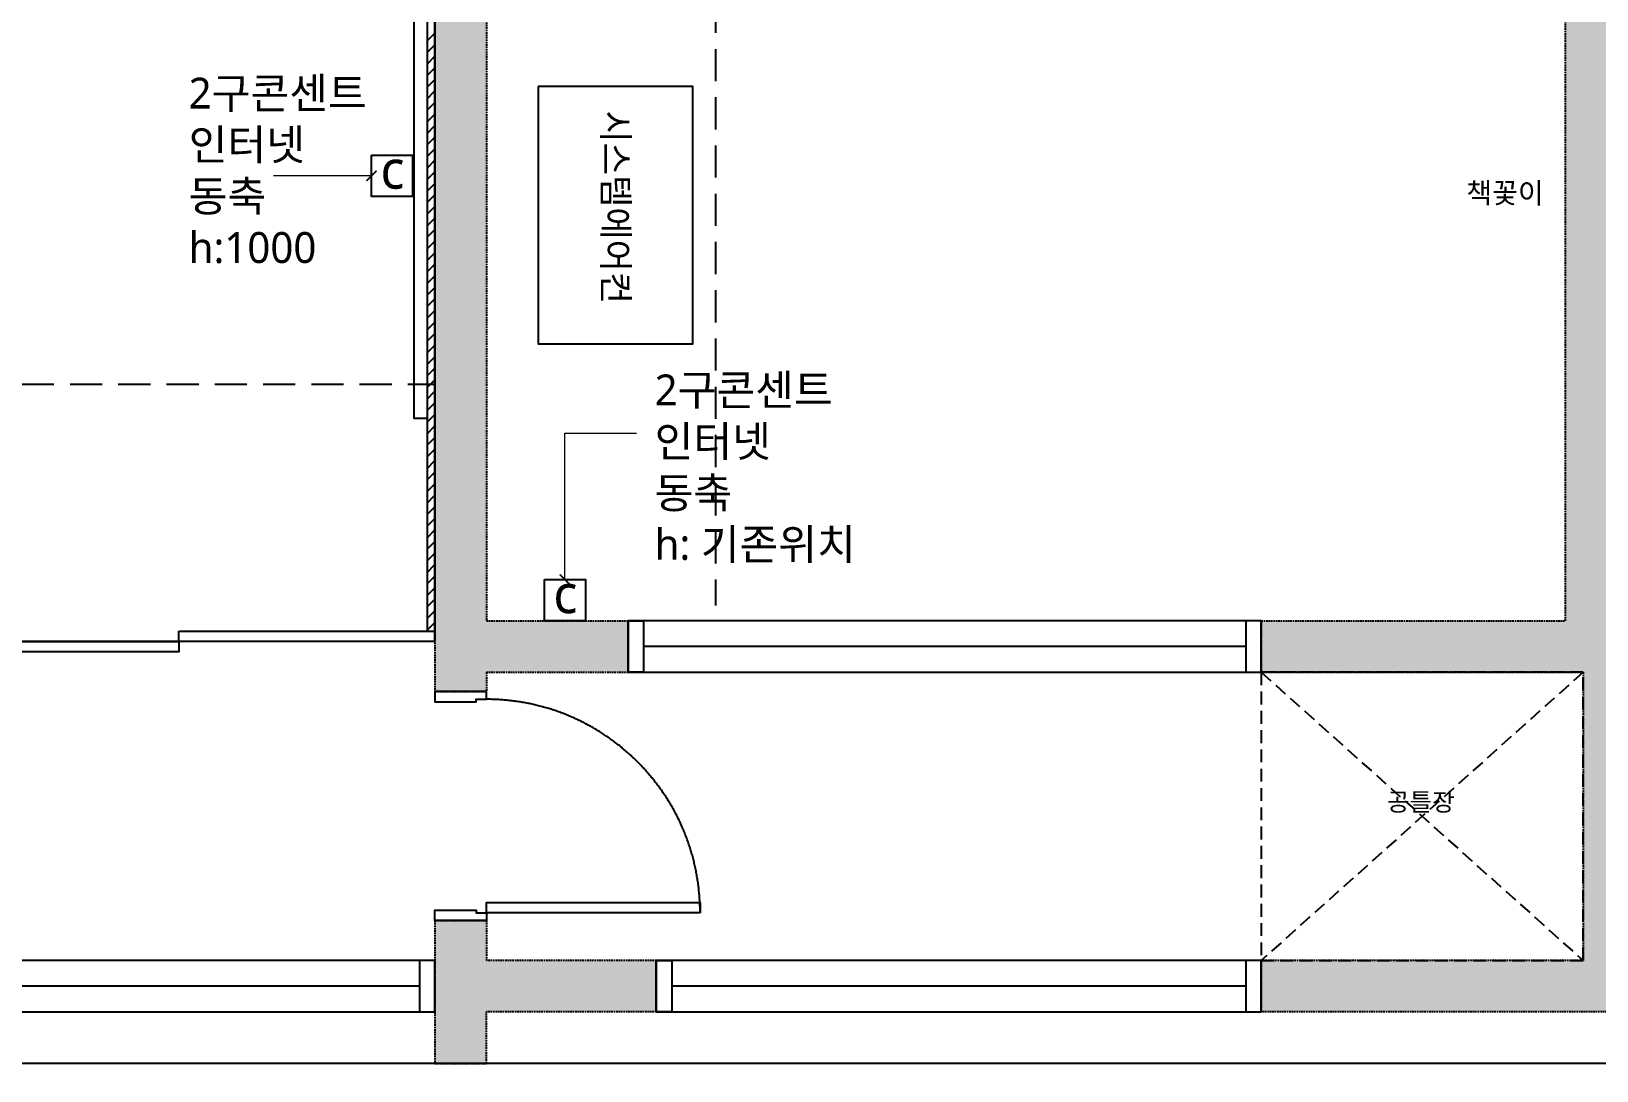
# Model space of a CAD drawing. Header units: millimetres. Extents: x 512 to 764439, y -71 to 559481.
# Drawn here: x 381699 to 387779, y 272352 to 276392 of the extents above; entities that cross this region are included whole.
import ezdxf

# ---------------------------------------------------------------- set-up
doc = ezdxf.new("R2010")
doc.units = ezdxf.units.MM
doc.header["$LTSCALE"] = 50
for name, pattern in [('CENTER2', [28.575, 19.05, -3.175, 3.175, -3.175]), ('HIDDEN', [0.375, 0.25, -0.125]), ('HIDDEN2', [0.1875, 0.125, -0.0625])]:
    doc.linetypes.add(name, pattern=pattern)
for name, color, linetype in [('#콘센트.스위치', 4, 'Continuous'), ('DIM', 7, 'Continuous'), ('fin', 5, 'Continuous'), ('hid', 8, 'HIDDEN2')]:
    doc.layers.add(name, color=color, linetype=linetype)
doc.layers.add('purge', color=190, linetype='Continuous', plot=False)
doc.layers.add('text', color=7, linetype='Continuous', lineweight=0)
doc.styles.add('N 맑은고딕', font='malgun.ttf')
doc.styles.add('맑은 고딕', font='malgun.ttf')
doc.dimstyles.new('DH IN40', dxfattribs={"dimscale": 40, "dimtxt": 2.5, "dimasz": 1, "dimexe": 1.5, "dimexo": 1.5, "dimtad": 1, "dimdec": 7, "dimlunit": 6, "dimtxsty": '맑은 고딕', "dimblk": 'ARCHTICK', "dimcen": 2.5, "dimclrd": 256, "dimclre": 256, "dimclrt": 256, "dimadec": 0, "dimazin": 0, "dimtfac": 1, "dimtdec": 7, "dimtix": 1, "dimtmove": 0, "dimatfit": 3, "dimldrblk": 'ARCHTICK', "dimfxl": 1, "dimtfillclr": 1, "dimlwd": -1, "dimlwe": -1, "dimarcsym": 0})

# ---------------------------------------------------------------- blocks, each defined once
blk = doc.blocks.new('_ArchTick')
at = {"color": 0, "linetype": 'ByBlock', "const_width": 0.15}
blk.add_lwpolyline([(-0.5, -0.5), (0.5, 0.5)], dxfattribs=at)
blk = doc.blocks.new('*D1272')
at = {"layer": 'Defpoints', "color": 0, "linetype": 'Continuous', "transparency": 16777216}
for p in [(387856.6, 272380.4), (373716.6, 272180.4), (387856.6, 271580.4), (410976.6, 252950.4), (410776.6, 250620.4), (410976.6, 250620.4)]:
    blk.add_point(p, dxfattribs=at)
at = {"layer": 'DIM', "transparency": 16777216}
for p, q in [((387856.6, 272320.4), (387856.6, 271520.4)), ((373716.6, 272120.4), (373716.6, 271520.4)), ((373716.6, 271580.4), (387856.6, 271580.4)), ((410916.6, 252950.4), (410716.6, 252950.4)), ((410776.6, 252950.4), (410776.6, 250620.4)), ((410916.6, 250620.4), (410716.6, 250620.4))]:
    blk.add_line(p, q, dxfattribs=at)
at = {"layer": 'DIM', "linetype": 'Continuous', "transparency": 16777216, "xscale": 40, "yscale": 40, "zscale": 40}
for p, rotation in [((373716.6, 271580.4), 180), ((410776.6, 252950.4), 90), ((410776.6, 250620.4), 270)]:
    blk.add_blockref('_ArchTick', p, dxfattribs=dict(at, rotation=rotation))
blk.add_blockref('_ArchTick', (387856.6, 271580.4), dxfattribs=at)
at = {"layer": 'DIM', "linetype": 'Continuous', "transparency": 16777216, "insert": (380786.6, 271665.7), "char_height": 100, "attachment_point": 5, "style": '맑은 고딕'}
blk.add_mtext('14,140', dxfattribs=at)
at = {"layer": 'DIM', "linetype": 'Continuous', "transparency": 16777216, "insert": (410691.5, 251785.4), "char_height": 100, "attachment_point": 5, "rotation": 90, "style": '맑은 고딕'}
blk.add_mtext('2,330', dxfattribs=at)
blk = doc.blocks.new('234234')
at = {"layer": '#콘센트.스위치', "color": 5, "linetype": 'Continuous'}
blk.add_lwpolyline([(382100, 280800), (382260, 280800), (382260, 280640), (382100, 280640)], close=True, dxfattribs=at)
at = {"layer": '#콘센트.스위치', "color": 5, "linetype": 'Continuous', "insert": (382135, 280820), "char_height": 150, "attachment_point": 1, "style": 'N 맑은고딕'}
blk.add_mtext_dynamic_manual_height_columns('c', width=160, gutter_width=750, heights=[0], dxfattribs=at)

msp = doc.modelspace()

# ---------------------------------------------------------------- hatches: boundary and pattern name
at = {"layer": 'hid', "linetype": 'Continuous'}
h = msp.add_hatch(color=256, dxfattribs=at)
h.dxf.hatch_style = 1
h.paths.add_polyline_path([(381456.5943044, 283770.37295821), (381456.5943044, 284100.37295821), (381226.5943044, 284100.37295821), (381226.5943044, 278960.37295821), (381456.5943044, 278960.37295821)])
h.paths.add_polyline_path([(380306.5943044, 282600.37295821), (378966.5943044, 282600.37295821), (378966.5943044, 282400.37295821), (380306.5943044, 282400.37295821)])
h.paths.add_polyline_path([(378066.5943044, 282600.37295821), (377056.5943044, 282600.37295821), (377056.5943044, 281570.37295821), (375726.5943044, 281570.37295821), (375726.5943044, 283900.37295821), (376926.5943044, 283900.37295821), (376926.5943044, 284100.37295821), (375526.5943044, 284100.37295821), (375526.5943044, 280790.37295821), (374426.5943044, 280790.37295821), (374426.5943044, 279410.37295821), (374626.5943044, 279410.37295821), (374626.5943044, 280590.37295821), (377086.5943044, 280590.37295821), (377086.5943044, 279270.37295821), (376856.5943044, 279270.37295821), (376856.5943044, 279090.37295821), (377116.5943044, 279090.37295821), (377956.5943044, 279090.37295821), (377956.5943044, 279270.37295821), (377256.5943044, 279270.37295821), (377256.5943044, 282400.37295821), (378066.5943044, 282400.37295821)])
h.paths.add_polyline_path([(376856.5943044, 281370.37295821), (376856.5943044, 280790.37295821), (375726.5943044, 280790.37295821), (375726.5943044, 281370.37295821)], flags=16)
h.paths.add_polyline_path([(377056.5943044, 277810.37295821), (377056.5943044, 278170.37295821), (376856.5943044, 278170.37295821), (376856.5943044, 277810.37295821), (375876.5943044, 277810.37295821), (375876.5943044, 277610.37295821), (377056.5943044, 277610.37295821)])
h.paths.add_polyline_path([(374976.5943044, 277810.37295821), (374626.5943044, 277810.37295821), (374626.5943044, 278850.37295821), (374426.5943044, 278850.37295821), (374426.5943044, 277810.37295821), (373516.5943044, 277810.37295821), (373516.5943044, 272380.37295821), (375906.5943044, 272380.37295821), (375906.5943044, 273440.37295821), (375486.5943044, 273440.37295821), (375486.5943044, 273960.37295821), (375986.5943044, 273960.37295821), (375986.5943044, 274160.37295821), (375266.5943044, 274160.37295821), (375266.5943044, 273960.37295821), (375266.5943044, 272580.37295821), (373716.5943044, 272580.37295821), (373716.5943044, 273960.37295821), (374486.5943044, 273960.37295821), (374486.5943044, 274160.37295821), (373836.5943044, 274160.37295821), (373836.5943044, 277610.37295821), (374626.5943044, 277610.37295821), (374976.5943044, 277610.37295821)])
h.paths.add_polyline_path([(378286.5943044, 277810.37295821), (378056.5943044, 277810.37295821), (378056.5943044, 273860.37295821), (378286.5943044, 273860.37295821)])
h.paths.add_polyline_path([(378286.5943044, 272910.37295821), (378086.5943044, 272910.37295821), (378086.5943044, 272820.37295821), (377416.5943044, 272820.37295821), (377416.5943044, 272620.37295821), (378086.5943044, 272620.37295821), (378086.5943044, 272380.37295821), (378286.5943044, 272380.37295821)])
h.paths.add_polyline_path([(383466.5943044, 277485.37295821), (383266.5943044, 277485.37295821), (383266.5943044, 273825.37295821), (383466.5943044, 273825.37295821), (383466.5943044, 273900.37295821), (384016.5943044, 273900.37295821), (384016.5943044, 274100.37295821), (383466.5943044, 274100.37295821)])
h.paths.add_polyline_path([(384126.5943044, 272780.37295821), (383466.5943044, 272780.37295821), (383466.5943044, 272935.37295821), (383266.5943044, 272935.37295821), (383266.5943044, 272380.37295821), (383466.5943044, 272380.37295821), (383466.5943044, 272580.37295821), (384126.5943044, 272580.37295821)])
h.paths.add_polyline_path([(387856.5943044, 277400.37295821), (387656.5943044, 277400.37295821), (387656.5943044, 279160.37295821), (386436.5943044, 279160.37295821), (386436.5943044, 282180.37295821), (384936.5943044, 282180.37295821), (384936.5943044, 281980.37295821), (386236.5943044, 281980.37295821), (386236.5943044, 279160.37295821), (384356.5943044, 279160.37295821), (384356.5943044, 278960.37295821), (384356.5943044, 278200.37295821), (384556.5943044, 278200.37295821), (384556.5943044, 278960.37295821), (387456.5943044, 278960.37295821), (387456.5943044, 277400.37295821), (386746.5943044, 277400.37295821), (384556.5943044, 277400.37295821), (384356.5943044, 277400.37295821), (384356.5943044, 277200.37295821), (387656.5943044, 277200.37295821), (387656.5943044, 274100.37295821), (386476.5943044, 274100.37295821), (386476.5943044, 273900.37295821), (387726.5943044, 273900.37295821), (387726.5943044, 272780.37295821), (386476.5943044, 272780.37295821), (386476.5943044, 272580.37295821), (387856.5943044, 272580.37295821)])
h.paths.add_polyline_path([(383456.5943044, 281980.37295821), (383586.5943044, 281980.37295821), (383586.5943044, 282180.37295821), (382906.5943044, 282180.37295821), (382906.5943044, 281980.37295821), (383256.5943044, 281980.37295821), (383256.5943044, 278960.37295821), (383456.5943044, 278960.37295821)])
h.paths.add_polyline_path([(385136.5943044, 283770.37295821), (384936.5943044, 283770.37295821), (384936.5943044, 283180.37295821), (385136.5943044, 283180.37295821)])

# ---------------------------------------------------------------- linework, layer by layer
at = {"layer": 'DIM', "linetype": 'Continuous'}
msp.add_lwpolyline([(383186.56486076, 276791.84462965), (383236.5943044, 276791.84462965), (383236.5943044, 274887.37839144), (383186.56486076, 274887.37839144)], close=True, dxfattribs=at)
at = {"layer": 'hid', "linetype": 'Continuous'}
for p, q in [((383236.5943044, 277515.37295821), (383236.5943044, 274060.37295821)), ((383236.5943044, 277515.37295821), (383236.5943044, 274060.37295821)), ((383266.5943044, 277485.37295821), (383266.5943044, 274060.37295821)), ((383266.5943044, 274060.37295821), (383266.5943044, 277485.37295821)), ((382271.5943044, 274060.37295821), (383266.5943044, 274060.37295821)), ((382271.5943044, 274020.37295821), (382271.5943044, 274060.37295821)), ((383236.5943044, 274060.37295821), (383266.5943044, 274060.37295821)), ((383266.5943044, 274060.37295821), (383266.5943044, 274020.37295821)), ((383266.5943044, 274020.37295821), (383266.5943044, 274060.37295821)), ((383266.5943044, 274020.37295821), (379286.5943044, 274020.37295821)), ((386416.5943044, 274000.37295821), (384076.5943044, 274000.37295821)), ((383206.5943044, 272680.37295821), (378346.5943044, 272680.37295821)), ((386416.5943044, 272680.37295821), (384186.5943044, 272680.37295821))]:
    msp.add_line(p, q, dxfattribs=at)
at = {"layer": 'hid'}
for p, q in [((383266.5943044, 277485.37295821), (383266.5943044, 273825.37295821)), ((383466.5943044, 277485.37295821), (383466.5943044, 274100.37295821)), ((383466.5943044, 277485.37295821), (383466.5943044, 274100.37295821)), ((387656.5943044, 277200.37295821), (387656.5943044, 274100.37295821)), ((383466.5943044, 274100.37295821), (384016.5943044, 274100.37295821)), ((384016.5943044, 274100.37295821), (384016.5943044, 273900.37295821)), ((386476.5943044, 274100.37295821), (387656.5943044, 274100.37295821)), ((386476.5943044, 274100.37295821), (386476.5943044, 273900.37295821)), ((383466.5943044, 273900.37295821), (384016.5943044, 273900.37295821)), ((383466.5943044, 273900.37295821), (383466.5943044, 273825.37295821)), ((386476.5943044, 273900.37295821), (387726.5943044, 273900.37295821)), ((387726.5943044, 273900.37295821), (386476.5943044, 273900.37295821)), ((387726.5943044, 273900.37295821), (387726.5943044, 272780.37295821)), ((383266.5943044, 273825.37295821), (383466.5943044, 273825.37295821)), ((383266.5943044, 272935.37295821), (383266.5943044, 272380.37295821)), ((383266.5943044, 272935.37295821), (383466.5943044, 272935.37295821)), ((383466.5943044, 272935.37295821), (383466.5943044, 272780.37295821)), ((384126.5943044, 272780.37295821), (383466.5943044, 272780.37295821)), ((384126.5943044, 272780.37295821), (384126.5943044, 272580.37295821)), ((387726.5943044, 272780.37295821), (386476.5943044, 272780.37295821)), ((386476.5943044, 272780.37295821), (386476.5943044, 272580.37295821)), ((384126.5943044, 272580.37295821), (383466.5943044, 272580.37295821)), ((383466.5943044, 272380.37295821), (383466.5943044, 272580.37295821)), ((387856.5943044, 272580.37295821), (386476.5943044, 272580.37295821)), ((383266.5943044, 272380.37295821), (383466.5943044, 272380.37295821))]:
    msp.add_line(p, q, dxfattribs=at)
at = {"layer": 'hid', "ltscale": 20}
for p, q in [((384356.5943044, 277260.37295821), (384356.5943044, 274160.37295821)), ((384356.5943044, 277260.37295821), (384356.5943044, 274160.37295821)), ((378286.5943044, 275020.37295821), (383266.5943044, 275020.37295821)), ((378286.5943044, 275020.37295821), (383266.5943044, 275020.37295821))]:
    msp.add_line(p, q, dxfattribs=at)
at = {"layer": 'hid', "color": 244, "linetype": 'Continuous', "true_color": 0x991b1e, "transparency": 33554559}
for p, q in [((383236.5943044, 276354.27920636), (383266.5943044, 276384.27920636)), ((383236.5943044, 276354.27920636), (383266.5943044, 276384.27920636)), ((383236.5943044, 276309.37792575), (383266.5943044, 276339.37792575)), ((383236.5943044, 276309.37792575), (383266.5943044, 276339.37792575)), ((383236.5943044, 276264.47664515), (383266.5943044, 276294.47664515)), ((383236.5943044, 276264.47664515), (383266.5943044, 276294.47664515)), ((383236.5943044, 276219.57536454), (383266.5943044, 276249.57536454)), ((383236.5943044, 276219.57536454), (383266.5943044, 276249.57536454)), ((383236.5943044, 276174.67408393), (383266.5943044, 276204.67408393)), ((383236.5943044, 276174.67408393), (383266.5943044, 276204.67408393)), ((383236.5943044, 276129.77280333), (383266.5943044, 276159.77280333)), ((383236.5943044, 276129.77280333), (383266.5943044, 276159.77280333)), ((383236.5943044, 276084.87152272), (383266.5943044, 276114.87152272)), ((383236.5943044, 276084.87152272), (383266.5943044, 276114.87152272)), ((383236.5943044, 276039.97024212), (383266.5943044, 276069.97024212)), ((383236.5943044, 276039.97024212), (383266.5943044, 276069.97024212)), ((383236.5943044, 275995.06896151), (383266.5943044, 276025.06896151)), ((383236.5943044, 275995.06896151), (383266.5943044, 276025.06896151)), ((383236.5943044, 275950.16768091), (383266.5943044, 275980.16768091)), ((383236.5943044, 275950.16768091), (383266.5943044, 275980.16768091)), ((383236.5943044, 275905.2664003), (383266.5943044, 275935.2664003)), ((383236.5943044, 275905.2664003), (383266.5943044, 275935.2664003)), ((383236.5943044, 275860.3651197), (383266.5943044, 275890.3651197)), ((383236.5943044, 275860.3651197), (383266.5943044, 275890.3651197)), ((383236.5943044, 275815.46383909), (383266.5943044, 275845.46383909)), ((383236.5943044, 275815.46383909), (383266.5943044, 275845.46383909)), ((383236.5943044, 275770.56255849), (383266.5943044, 275800.56255849)), ((383236.5943044, 275770.56255849), (383266.5943044, 275800.56255849)), ((383236.5943044, 275725.66127788), (383266.5943044, 275755.66127788)), ((383236.5943044, 275725.66127788), (383266.5943044, 275755.66127788)), ((383236.5943044, 275680.75999728), (383266.5943044, 275710.75999728)), ((383236.5943044, 275680.75999728), (383266.5943044, 275710.75999728)), ((383236.5943044, 275635.85871667), (383266.5943044, 275665.85871667)), ((383236.5943044, 275635.85871667), (383266.5943044, 275665.85871667)), ((383236.5943044, 275590.95743607), (383266.5943044, 275620.95743607)), ((383236.5943044, 275590.95743607), (383266.5943044, 275620.95743607)), ((383236.5943044, 275546.05615546), (383266.5943044, 275576.05615546)), ((383236.5943044, 275546.05615546), (383266.5943044, 275576.05615546)), ((383236.5943044, 275501.15487485), (383266.5943044, 275531.15487485)), ((383236.5943044, 275501.15487485), (383266.5943044, 275531.15487485)), ((383236.5943044, 275456.25359425), (383266.5943044, 275486.25359425)), ((383236.5943044, 275456.25359425), (383266.5943044, 275486.25359425)), ((383236.5943044, 275411.35231364), (383266.5943044, 275441.35231364)), ((383236.5943044, 275411.35231364), (383266.5943044, 275441.35231364)), ((383236.5943044, 275366.45103304), (383266.5943044, 275396.45103304)), ((383236.5943044, 275366.45103304), (383266.5943044, 275396.45103304)), ((383236.5943044, 275321.54975243), (383266.5943044, 275351.54975243)), ((383236.5943044, 275321.54975243), (383266.5943044, 275351.54975243)), ((383236.5943044, 275276.64847183), (383266.5943044, 275306.64847183)), ((383236.5943044, 275276.64847183), (383266.5943044, 275306.64847183)), ((383236.5943044, 275231.74719122), (383266.5943044, 275261.74719122)), ((383236.5943044, 275231.74719122), (383266.5943044, 275261.74719122)), ((383236.5943044, 275186.84591062), (383266.5943044, 275216.84591062)), ((383236.5943044, 275186.84591062), (383266.5943044, 275216.84591062)), ((383236.5943044, 275141.94463001), (383266.5943044, 275171.94463001)), ((383236.5943044, 275141.94463001), (383266.5943044, 275171.94463001)), ((383236.5943044, 275097.04334941), (383266.5943044, 275127.04334941)), ((383236.5943044, 275097.04334941), (383266.5943044, 275127.04334941)), ((383236.5943044, 275052.1420688), (383266.5943044, 275082.1420688)), ((383236.5943044, 275052.1420688), (383266.5943044, 275082.1420688)), ((383236.5943044, 275007.2407882), (383266.5943044, 275037.2407882)), ((383236.5943044, 275007.2407882), (383266.5943044, 275037.2407882)), ((383236.5943044, 274962.33950759), (383266.5943044, 274992.33950759)), ((383236.5943044, 274962.33950759), (383266.5943044, 274992.33950759)), ((383236.5943044, 274917.43822699), (383266.5943044, 274947.43822699)), ((383236.5943044, 274917.43822699), (383266.5943044, 274947.43822699)), ((383236.5943044, 274872.53694638), (383266.5943044, 274902.53694638)), ((383236.5943044, 274872.53694638), (383266.5943044, 274902.53694638)), ((383236.5943044, 274827.63566577), (383266.5943044, 274857.63566577)), ((383236.5943044, 274827.63566577), (383266.5943044, 274857.63566577)), ((383236.5943044, 274782.73438517), (383266.5943044, 274812.73438517)), ((383236.5943044, 274782.73438517), (383266.5943044, 274812.73438517)), ((383236.5943044, 274737.83310456), (383266.5943044, 274767.83310456)), ((383236.5943044, 274737.83310456), (383266.5943044, 274767.83310456)), ((383236.5943044, 274692.93182396), (383266.5943044, 274722.93182396)), ((383236.5943044, 274692.93182396), (383266.5943044, 274722.93182396)), ((383236.5943044, 274648.03054335), (383266.5943044, 274678.03054335)), ((383236.5943044, 274648.03054335), (383266.5943044, 274678.03054335)), ((383236.5943044, 274603.12926275), (383266.5943044, 274633.12926275)), ((383236.5943044, 274603.12926275), (383266.5943044, 274633.12926275)), ((383236.5943044, 274558.22798214), (383266.5943044, 274588.22798214)), ((383236.5943044, 274558.22798214), (383266.5943044, 274588.22798214)), ((383236.5943044, 274513.32670154), (383266.5943044, 274543.32670154)), ((383236.5943044, 274513.32670154), (383266.5943044, 274543.32670154)), ((383236.5943044, 274468.42542093), (383266.5943044, 274498.42542093)), ((383236.5943044, 274468.42542093), (383266.5943044, 274498.42542093)), ((383236.5943044, 274423.52414033), (383266.5943044, 274453.52414033)), ((383236.5943044, 274423.52414033), (383266.5943044, 274453.52414033)), ((383236.5943044, 274378.62285972), (383266.5943044, 274408.62285972)), ((383236.5943044, 274378.62285972), (383266.5943044, 274408.62285972)), ((383236.5943044, 274333.72157912), (383266.5943044, 274363.72157912)), ((383236.5943044, 274333.72157912), (383266.5943044, 274363.72157912)), ((383236.5943044, 274288.82029851), (383266.5943044, 274318.82029851)), ((383236.5943044, 274288.82029851), (383266.5943044, 274318.82029851)), ((383236.5943044, 274243.91901791), (383266.5943044, 274273.91901791)), ((383236.5943044, 274243.91901791), (383266.5943044, 274273.91901791)), ((383236.5943044, 274199.0177373), (383266.5943044, 274229.0177373)), ((383236.5943044, 274199.0177373), (383266.5943044, 274229.0177373)), ((383236.5943044, 274154.11645669), (383266.5943044, 274184.11645669)), ((383236.5943044, 274154.11645669), (383266.5943044, 274184.11645669)), ((383236.5943044, 274109.21517609), (383266.5943044, 274139.21517609)), ((383236.5943044, 274109.21517609), (383266.5943044, 274139.21517609)), ((383236.5943044, 274064.31389548), (383266.5943044, 274094.31389548)), ((383236.5943044, 274064.31389548), (383266.5943044, 274094.31389548))]:
    msp.add_line(p, q, dxfattribs=at)
at = {"layer": 'hid', "linetype": 'HIDDEN', "ltscale": 4}
for p, q in [((386476.5943044, 273900.37295821), (387726.5943044, 272780.37295821)), ((387726.5943044, 273900.37295821), (386476.5943044, 272780.37295821)), ((387726.5943044, 273900.37295821), (386476.5943044, 273900.37295821)), ((386476.5943044, 273900.37295821), (386476.5943044, 272780.37295821)), ((387726.5943044, 272780.37295821), (387726.5943044, 273900.37295821)), ((386476.5943044, 272780.37295821), (387726.5943044, 272780.37295821))]:
    msp.add_line(p, q, dxfattribs=at)
at = {"layer": 'hid', "linetype": 'Continuous'}
for points in [[(383668.15781377, 276176.6890108), (383668.15781377, 275176.6890108), (384268.15781377, 275176.6890108), (384268.15781377, 276176.6890108)], [(386476.5943044, 274100.37295821), (384016.5943044, 274100.37295821), (384016.5943044, 273900.37295821), (386476.5943044, 273900.37295821)], [(384016.5943044, 274100.37295821), (384076.5943044, 274100.37295821), (384076.5943044, 273900.37295821), (384016.5943044, 273900.37295821)], [(386476.5943044, 274100.37295821), (386416.5943044, 274100.37295821), (386416.5943044, 273900.37295821), (386476.5943044, 273900.37295821)], [(381276.5943044, 274020.37295821), (382271.5943044, 274020.37295821), (382271.5943044, 273980.37295821), (381276.5943044, 273980.37295821)], [(383266.5943044, 272780.37295821), (378286.5943044, 272780.37295821), (378286.5943044, 272580.37295821), (383266.5943044, 272580.37295821)], [(383266.5943044, 272780.37295821), (383206.5943044, 272780.37295821), (383206.5943044, 272580.37295821), (383266.5943044, 272580.37295821)], [(386476.5943044, 272780.37295821), (384126.5943044, 272780.37295821), (384126.5943044, 272580.37295821), (386476.5943044, 272580.37295821)], [(384126.5943044, 272780.37295821), (384186.5943044, 272780.37295821), (384186.5943044, 272580.37295821), (384126.5943044, 272580.37295821)], [(386476.5943044, 272780.37295821), (386416.5943044, 272780.37295821), (386416.5943044, 272580.37295821), (386476.5943044, 272580.37295821)]]:
    msp.add_lwpolyline(points, close=True, dxfattribs=at)
msp.add_lwpolyline([(383236.5943044, 274060.37295821), (383266.5943044, 274060.37295821)], dxfattribs=at)
at = {"layer": 'hid', "linetype": 'Continuous', "transparency": 33554687}
for points in [[(383466.5943044, 273825.37295821), (383266.5943044, 273825.37295821), (383266.5943044, 273785.37295821), (383426.5943044, 273785.37295821), (383426.5943044, 273795.37295821), (383466.5943044, 273795.37295821)], [(383466.5943044, 272935.37295821), (383266.5943044, 272935.37295821), (383266.5943044, 272975.37295821), (383426.5943044, 272975.37295821), (383426.5943044, 272965.37295821), (383466.5943044, 272965.37295821)], [(384296.5943044, 272965.37295821), (383466.5943044, 272965.37295821), (383466.5943044, 273005.37295821), (384296.5943044, 273005.37295821)]]:
    msp.add_lwpolyline(points, close=True, dxfattribs=at)
at = {"layer": 'hid', "linetype": 'CENTER2', "ltscale": 20, "transparency": 33554687}
msp.add_arc((383466.5943044, 272965.37295821), 830, 0, 90, dxfattribs=at)
at = {"layer": 'purge', "linetype": 'Continuous'}
msp.add_lwpolyline([(373516.5943044, 284100.37295821), (387856.5943044, 284100.37295821), (387856.5943044, 272380.37295821), (373516.5943044, 272380.37295821)], close=True, dxfattribs=at)

# ---------------------------------------------------------------- block references
at = {"layer": 'fin', "linetype": 'Continuous'}
for p in [(920, -4890), (1591.5943044, -6539.62704179)]:
    msp.add_blockref('234234', p, dxfattribs=at)

# ---------------------------------------------------------------- texts
at = {"layer": 'text', "linetype": 'Continuous', "char_height": 120, "attachment_point": 1, "style": 'N 맑은고딕'}
for s, insert in [('2구콘센트\\P인터넷\\P동축\\Ph:1000', (382310, 276211.38586957)), ('2구콘센트\\P인터넷\\P동축\\Ph: 기존위치', (384120, 275057.85326087))]:
    msp.add_mtext_dynamic_manual_height_columns(s, width=970, gutter_width=750, heights=[0], dxfattribs=dict(at, insert=insert))
at = {"layer": 'text', "insert": (384019.16658613, 276084.08454095), "char_height": 100, "attachment_point": 1, "rotation": 270, "style": 'N 맑은고딕'}
msp.add_mtext_dynamic_manual_height_columns('시스템에어컨', width=3739.8435210895, gutter_width=746.99220336, heights=[0], dxfattribs=at)
at = {"layer": 'text', "attachment_point": 1, "style": 'N 맑은고딕'}
for s, width, gutter_width, insert, char_height in [('책꽃이', 2589.0878143029, 303.66652371, (387272.84530581, 275803.16946431), 80), ('공틀장', 1069.9404269429, 500, (386964.61645146, 273431.3444256), 70)]:
    msp.add_mtext_dynamic_manual_height_columns(s, width=width, gutter_width=gutter_width, heights=[0], dxfattribs=dict(at, insert=insert, char_height=char_height))

# ---------------------------------------------------------------- dimensions: what is measured, and where the dimension line sits
at = {"layer": 'DIM', "linetype": 'Continuous'}
dim = msp.add_linear_dim(base=(387856.5943044014, 271580.3729582117), p1=(373716.5943044014, 272180.3729582117), p2=(387856.5943044014, 272380.3729582117), dimstyle='DH IN40', dxfattribs=at)
dim.commit()
dim.dimension.update_dxf_attribs({"geometry": '*D1272', "text_midpoint": (380786.5943044014, 271665.6990451682)})
dim = msp.add_linear_dim(base=(410776.5943044021, 250620.3729582119), p1=(410976.5943044015, 252950.3729582118), p2=(410976.5943044015, 250620.3729582118), angle=90, dimstyle='DH IN40', dxfattribs=at)
dim.commit()
dim.dimension.update_dxf_attribs({"geometry": '*D1272', "text_midpoint": (410691.5399565759, 251785.3729582118)})

# ---------------------------------------------------------------- leaders
at = {"layer": 'text', "linetype": 'Continuous'}
for points in [[(383020, 275830), (382640, 275830)], [(383771.5943044, 274260.37295821), (383771.5943044, 274830), (384050, 274830)]]:
    msp.add_leader(points, dimstyle='DH IN40', override={"dimgap": 0.625, "dimtad": 0}, dxfattribs=at)

doc.saveas('drawing.dxf')
